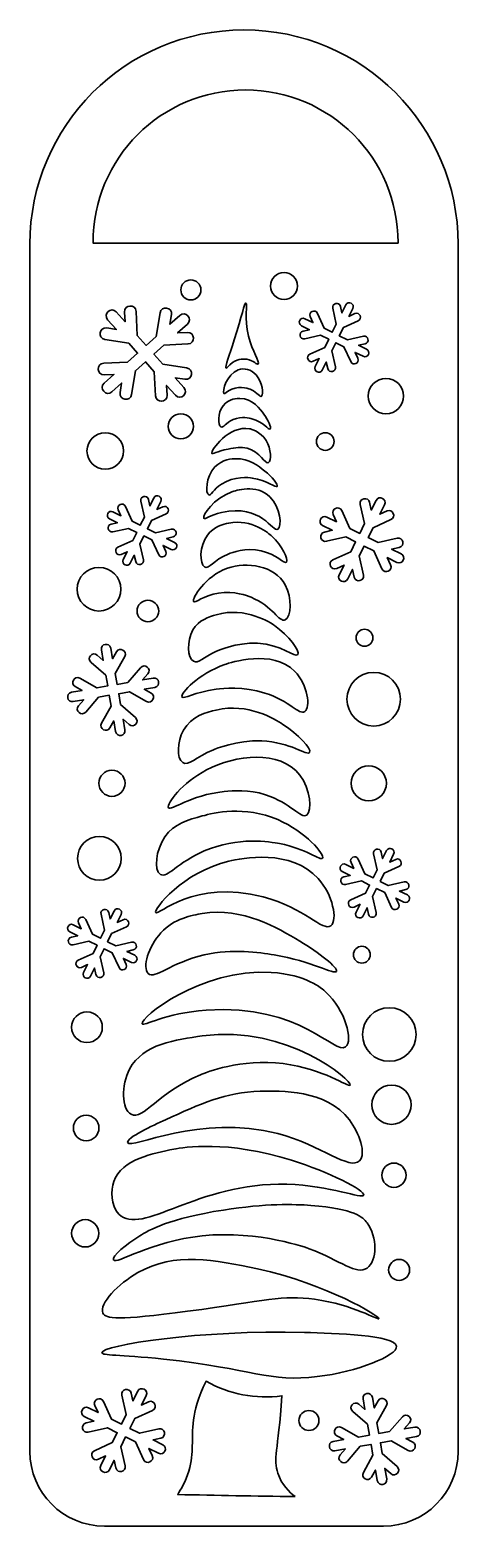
# Model space of a CAD drawing. Header units: inches. Extents: x 0.07 to 0.93, y -3 to 0.
import ezdxf

# ---------------------------------------------------------------- set-up
doc = ezdxf.new("R2010")
doc.units = ezdxf.units.IN
doc.header["$MEASUREMENT"] = 0
doc.layers.add('7 Christmas Keychain', color=7, linetype='Continuous', lineweight=0)

msp = doc.modelspace()

# ---------------------------------------------------------------- linework, layer by layer
at = {"layer": '7 Christmas Keychain', "color": 240, "lineweight": 35, "true_color": 0xe6203f}
for points, knots in [([(0.5, 0), (0.5, 0), (0.5, 0), (0.5, 0), (0.2628, 0), (0.0705, -0.1923), (0.0705, -0.4295), (0.0705, -0.4295), (0.0705, -2.8506), (0.0705, -2.8506), (0.0705, -2.9331), (0.1374, -3), (0.2199, -3), (0.2199, -3), (0.7801, -3), (0.7801, -3), (0.8626, -3), (0.9295, -2.9331), (0.9295, -2.8506), (0.9295, -2.8506), (0.9295, -0.4295), (0.9295, -0.4295), (0.9295, -0.1923), (0.7372, 0), (0.5, 0)], [0, 0, 0, 0, 1, 1, 1, 2, 2, 2, 3, 3, 3, 4, 4, 4, 5, 5, 5, 6, 6, 6, 7, 7, 7, 8, 8, 8, 8]), ([(0.8091, -0.4274), (0.8091, -0.4274), (0.1971, -0.4274), (0.1971, -0.4274), (0.1971, -0.427), (0.1971, -0.4267), (0.1971, -0.4263), (0.1971, -0.2573), (0.3341, -0.1203), (0.5031, -0.1203), (0.6721, -0.1203), (0.8091, -0.2573), (0.8091, -0.4263), (0.8091, -0.4267), (0.8091, -0.427), (0.8091, -0.4274)], [0, 0, 0, 0, 1, 1, 1, 2, 2, 2, 3, 3, 3, 4, 4, 4, 5, 5, 5, 5])]:
    msp.add_open_spline(points, degree=3, knots=knots, dxfattribs=at)
at = {"layer": '7 Christmas Keychain', "color": 18, "lineweight": 35, "true_color": 0x000000}
for points, knots in [([(0.3935, -0.5415), (0.4046, -0.5415), (0.4136, -0.5325), (0.4136, -0.5214), (0.4136, -0.5102), (0.4046, -0.5012), (0.3935, -0.5012), (0.3823, -0.5012), (0.3733, -0.5102), (0.3733, -0.5214), (0.3733, -0.5325), (0.3823, -0.5415), (0.3935, -0.5415)], [0, 0, 0, 0, 1, 1, 1, 2, 2, 2, 3, 3, 3, 4, 4, 4, 4]), ([(0.5803, -0.5406), (0.5952, -0.5406), (0.6073, -0.5285), (0.6073, -0.5135), (0.6073, -0.4986), (0.5952, -0.4864), (0.5803, -0.4864), (0.5653, -0.4864), (0.5532, -0.4986), (0.5532, -0.5135), (0.5532, -0.5285), (0.5653, -0.5406), (0.5803, -0.5406)], [0, 0, 0, 0, 1, 1, 1, 2, 2, 2, 3, 3, 3, 4, 4, 4, 4]), ([(0.2185, -0.6684), (0.2031, -0.6692), (0.2043, -0.6924), (0.2196, -0.6917), (0.2196, -0.6917), (0.2391, -0.6907), (0.2391, -0.6907), (0.2391, -0.6907), (0.2195, -0.7083), (0.2195, -0.7083), (0.2081, -0.7186), (0.2236, -0.7359), (0.2351, -0.7256), (0.2351, -0.7256), (0.2546, -0.708), (0.2546, -0.708), (0.2546, -0.708), (0.2516, -0.7273), (0.2516, -0.7273), (0.2491, -0.7424), (0.2721, -0.7461), (0.2746, -0.7309), (0.2746, -0.7309), (0.2821, -0.6834), (0.2821, -0.6834), (0.2821, -0.6834), (0.3021, -0.6655), (0.3021, -0.6655), (0.3021, -0.6655), (0.3201, -0.6855), (0.3201, -0.6855), (0.3201, -0.6855), (0.3224, -0.7336), (0.3224, -0.7336), (0.3232, -0.7489), (0.3464, -0.7477), (0.3457, -0.7324), (0.3457, -0.7324), (0.3447, -0.7129), (0.3447, -0.7129), (0.3447, -0.7129), (0.3623, -0.7325), (0.3623, -0.7325), (0.3725, -0.744), (0.3899, -0.7285), (0.3796, -0.717), (0.3796, -0.717), (0.362, -0.6974), (0.362, -0.6974), (0.362, -0.6974), (0.3813, -0.7005), (0.3813, -0.7005), (0.3964, -0.7029), (0.4001, -0.68), (0.3849, -0.6775), (0.3849, -0.6775), (0.3374, -0.67), (0.3374, -0.67), (0.3374, -0.67), (0.3194, -0.6499), (0.3194, -0.6499), (0.3194, -0.6499), (0.3395, -0.632), (0.3395, -0.632), (0.3395, -0.632), (0.3875, -0.6297), (0.3875, -0.6297), (0.4029, -0.6289), (0.4017, -0.6056), (0.3864, -0.6064), (0.3864, -0.6064), (0.3669, -0.6074), (0.3669, -0.6074), (0.3669, -0.6074), (0.3865, -0.5898), (0.3865, -0.5898), (0.398, -0.5795), (0.3825, -0.5622), (0.371, -0.5725), (0.371, -0.5725), (0.3514, -0.59), (0.3514, -0.59), (0.3514, -0.59), (0.3545, -0.5708), (0.3545, -0.5708), (0.3569, -0.5557), (0.3339, -0.552), (0.3315, -0.5671), (0.3315, -0.5671), (0.3239, -0.6147), (0.3239, -0.6147), (0.3239, -0.6147), (0.3039, -0.6326), (0.3039, -0.6326), (0.3039, -0.6326), (0.286, -0.6126), (0.286, -0.6126), (0.286, -0.6126), (0.2836, -0.5645), (0.2836, -0.5645), (0.2828, -0.5492), (0.2596, -0.5504), (0.2604, -0.5657), (0.2604, -0.5657), (0.2613, -0.5851), (0.2613, -0.5851), (0.2613, -0.5851), (0.2438, -0.5656), (0.2438, -0.5656), (0.2335, -0.5541), (0.2162, -0.5696), (0.2265, -0.5811), (0.2265, -0.5811), (0.244, -0.6007), (0.244, -0.6007), (0.244, -0.6007), (0.2248, -0.5976), (0.2248, -0.5976), (0.2096, -0.5952), (0.2059, -0.6181), (0.2211, -0.6206), (0.2211, -0.6206), (0.2687, -0.6281), (0.2687, -0.6281), (0.2687, -0.6281), (0.2866, -0.6482), (0.2866, -0.6482), (0.2866, -0.6482), (0.2666, -0.6661), (0.2666, -0.6661), (0.2666, -0.6661), (0.2185, -0.6684), (0.2185, -0.6684)], [0, 0, 0, 0, 1, 1, 1, 2, 2, 2, 3, 3, 3, 4, 4, 4, 5, 5, 5, 6, 6, 6, 7, 7, 7, 8, 8, 8, 9, 9, 9, 10, 10, 10, 11, 11, 11, 12, 12, 12, 13, 13, 13, 14, 14, 14, 15, 15, 15, 16, 16, 16, 17, 17, 17, 18, 18, 18, 19, 19, 19, 20, 20, 20, 21, 21, 21, 22, 22, 22, 23, 23, 23, 24, 24, 24, 25, 25, 25, 26, 26, 26, 27, 27, 27, 28, 28, 28, 29, 29, 29, 30, 30, 30, 31, 31, 31, 32, 32, 32, 33, 33, 33, 34, 34, 34, 35, 35, 35, 36, 36, 36, 37, 37, 37, 38, 38, 38, 39, 39, 39, 40, 40, 40, 41, 41, 41, 42, 42, 42, 43, 43, 43, 44, 44, 44, 44]), ([(0.4768, -0.6669), (0.4891, -0.6583), (0.502, -0.6598), (0.5055, -0.6604), (0.5198, -0.6627), (0.526, -0.6725), (0.5284, -0.6697), (0.5321, -0.6655), (0.5168, -0.6453), (0.5091, -0.6142), (0.5, -0.5772), (0.5077, -0.5487), (0.504, -0.5478), (0.5004, -0.5469), (0.4959, -0.5734), (0.4804, -0.6216), (0.471, -0.6512), (0.4615, -0.6761), (0.4644, -0.6782), (0.4658, -0.6793), (0.4685, -0.6726), (0.4768, -0.6669)], [0, 0, 0, 0, 1, 1, 1, 2, 2, 2, 3, 3, 3, 4, 4, 4, 5, 5, 5, 6, 6, 6, 7, 7, 7, 7]), ([(0.6153, -0.5931), (0.6153, -0.5931), (0.6313, -0.6011), (0.6313, -0.6011), (0.6313, -0.6011), (0.6184, -0.6039), (0.6184, -0.6039), (0.6083, -0.6062), (0.6117, -0.6216), (0.6219, -0.6194), (0.6219, -0.6194), (0.6537, -0.6122), (0.6537, -0.6122), (0.6537, -0.6122), (0.67, -0.6203), (0.67, -0.6203), (0.67, -0.6203), (0.662, -0.6366), (0.662, -0.6366), (0.662, -0.6366), (0.6323, -0.6501), (0.6323, -0.6501), (0.6228, -0.6545), (0.6294, -0.6688), (0.6388, -0.6645), (0.6388, -0.6645), (0.6508, -0.659), (0.6508, -0.659), (0.6508, -0.659), (0.6429, -0.675), (0.6429, -0.675), (0.6383, -0.6843), (0.6524, -0.6913), (0.657, -0.682), (0.657, -0.682), (0.665, -0.666), (0.665, -0.666), (0.665, -0.666), (0.6679, -0.6789), (0.6679, -0.6789), (0.6701, -0.689), (0.6855, -0.6856), (0.6833, -0.6754), (0.6833, -0.6754), (0.6761, -0.6436), (0.6761, -0.6436), (0.6761, -0.6436), (0.6842, -0.6273), (0.6842, -0.6273), (0.6842, -0.6273), (0.7005, -0.6354), (0.7005, -0.6354), (0.7005, -0.6354), (0.7141, -0.6651), (0.7141, -0.6651), (0.7184, -0.6745), (0.7327, -0.668), (0.7284, -0.6585), (0.7284, -0.6585), (0.7229, -0.6465), (0.7229, -0.6465), (0.7229, -0.6465), (0.7389, -0.6544), (0.7389, -0.6544), (0.7482, -0.6591), (0.7553, -0.6449), (0.7459, -0.6403), (0.7459, -0.6403), (0.7299, -0.6324), (0.7299, -0.6324), (0.7299, -0.6324), (0.7428, -0.6295), (0.7428, -0.6295), (0.753, -0.6272), (0.7495, -0.6118), (0.7394, -0.6141), (0.7394, -0.6141), (0.7075, -0.6212), (0.7075, -0.6212), (0.7075, -0.6212), (0.6912, -0.6131), (0.6912, -0.6131), (0.6912, -0.6131), (0.6993, -0.5968), (0.6993, -0.5968), (0.6993, -0.5968), (0.729, -0.5833), (0.729, -0.5833), (0.7385, -0.5789), (0.7319, -0.5646), (0.7224, -0.5689), (0.7224, -0.5689), (0.7104, -0.5744), (0.7104, -0.5744), (0.7104, -0.5744), (0.7183, -0.5584), (0.7183, -0.5584), (0.723, -0.5491), (0.7088, -0.5421), (0.7042, -0.5514), (0.7042, -0.5514), (0.6963, -0.5674), (0.6963, -0.5674), (0.6963, -0.5674), (0.6934, -0.5545), (0.6934, -0.5545), (0.6911, -0.5444), (0.6757, -0.5478), (0.678, -0.558), (0.678, -0.558), (0.6852, -0.5898), (0.6852, -0.5898), (0.6852, -0.5898), (0.6771, -0.6061), (0.6771, -0.6061), (0.6771, -0.6061), (0.6607, -0.598), (0.6607, -0.598), (0.6607, -0.598), (0.6472, -0.5684), (0.6472, -0.5684), (0.6428, -0.5589), (0.6285, -0.5655), (0.6328, -0.5749), (0.6328, -0.5749), (0.6383, -0.5869), (0.6383, -0.5869), (0.6383, -0.5869), (0.6223, -0.579), (0.6223, -0.579), (0.613, -0.5744), (0.606, -0.5885), (0.6153, -0.5931)], [0, 0, 0, 0, 1, 1, 1, 2, 2, 2, 3, 3, 3, 4, 4, 4, 5, 5, 5, 6, 6, 6, 7, 7, 7, 8, 8, 8, 9, 9, 9, 10, 10, 10, 11, 11, 11, 12, 12, 12, 13, 13, 13, 14, 14, 14, 15, 15, 15, 16, 16, 16, 17, 17, 17, 18, 18, 18, 19, 19, 19, 20, 20, 20, 21, 21, 21, 22, 22, 22, 23, 23, 23, 24, 24, 24, 25, 25, 25, 26, 26, 26, 27, 27, 27, 28, 28, 28, 29, 29, 29, 30, 30, 30, 31, 31, 31, 32, 32, 32, 33, 33, 33, 34, 34, 34, 35, 35, 35, 36, 36, 36, 37, 37, 37, 38, 38, 38, 39, 39, 39, 40, 40, 40, 41, 41, 41, 42, 42, 42, 43, 43, 43, 44, 44, 44, 44]), ([(0.4755, -0.7204), (0.4941, -0.7129), (0.5112, -0.7201), (0.514, -0.7213), (0.5278, -0.7274), (0.5321, -0.7368), (0.5353, -0.7343), (0.5399, -0.7305), (0.5368, -0.706), (0.5243, -0.6918), (0.5147, -0.6809), (0.5005, -0.677), (0.4881, -0.6816), (0.4649, -0.6902), (0.4561, -0.7251), (0.4595, -0.729), (0.4612, -0.7308), (0.4649, -0.7247), (0.4755, -0.7204)], [0, 0, 0, 0, 1, 1, 1, 2, 2, 2, 3, 3, 3, 4, 4, 4, 5, 5, 5, 6, 6, 6, 6]), ([(0.7847, -0.7697), (0.8043, -0.7697), (0.8201, -0.7538), (0.8201, -0.7342), (0.8201, -0.7146), (0.8043, -0.6987), (0.7847, -0.6987), (0.7651, -0.6987), (0.7492, -0.7146), (0.7492, -0.7342), (0.7492, -0.7538), (0.7651, -0.7697), (0.7847, -0.7697)], [0, 0, 0, 0, 1, 1, 1, 2, 2, 2, 3, 3, 3, 4, 4, 4, 4]), ([(0.4535, -0.796), (0.4582, -0.7987), (0.4628, -0.7878), (0.4786, -0.7813), (0.4956, -0.7744), (0.5115, -0.7783), (0.5158, -0.7795), (0.5384, -0.7854), (0.5495, -0.8032), (0.5526, -0.8002), (0.5553, -0.7975), (0.5485, -0.7822), (0.5398, -0.7702), (0.5332, -0.7613), (0.5171, -0.7392), (0.4918, -0.7389), (0.4876, -0.7388), (0.4694, -0.7385), (0.4581, -0.7535), (0.4469, -0.7685), (0.4471, -0.7925), (0.4535, -0.796)], [0, 0, 0, 0, 1, 1, 1, 2, 2, 2, 3, 3, 3, 4, 4, 4, 5, 5, 5, 6, 6, 6, 7, 7, 7, 7]), ([(0.3985, -0.7949), (0.3985, -0.7809), (0.3872, -0.7697), (0.3733, -0.7697), (0.3594, -0.7697), (0.3481, -0.7809), (0.3481, -0.7949), (0.3481, -0.8088), (0.3594, -0.82), (0.3733, -0.82), (0.3872, -0.82), (0.3985, -0.8088), (0.3985, -0.7949)], [0, 0, 0, 0, 1, 1, 1, 2, 2, 2, 3, 3, 3, 4, 4, 4, 4]), ([(0.2217, -0.881), (0.2419, -0.881), (0.2583, -0.8645), (0.2583, -0.8443), (0.2583, -0.8241), (0.2419, -0.8077), (0.2217, -0.8077), (0.2014, -0.8077), (0.185, -0.8241), (0.185, -0.8443), (0.185, -0.8645), (0.2014, -0.881), (0.2217, -0.881)], [0, 0, 0, 0, 1, 1, 1, 2, 2, 2, 3, 3, 3, 4, 4, 4, 4]), ([(0.4684, -0.8404), (0.4831, -0.8377), (0.4942, -0.8356), (0.5061, -0.8385), (0.5328, -0.8452), (0.5419, -0.8715), (0.5492, -0.8676), (0.5556, -0.864), (0.5546, -0.84), (0.5443, -0.8231), (0.5328, -0.8043), (0.5136, -0.8003), (0.5111, -0.7998), (0.4706, -0.7919), (0.4321, -0.8439), (0.4353, -0.8493), (0.4366, -0.8517), (0.4451, -0.8447), (0.4684, -0.8404)], [0, 0, 0, 0, 1, 1, 1, 2, 2, 2, 3, 3, 3, 4, 4, 4, 5, 5, 5, 6, 6, 6, 6]), ([(0.6806, -0.8253), (0.6806, -0.8156), (0.6727, -0.8077), (0.663, -0.8077), (0.6532, -0.8077), (0.6453, -0.8156), (0.6453, -0.8253), (0.6453, -0.8351), (0.6532, -0.843), (0.663, -0.843), (0.6727, -0.843), (0.6806, -0.8351), (0.6806, -0.8253)], [0, 0, 0, 0, 1, 1, 1, 2, 2, 2, 3, 3, 3, 4, 4, 4, 4]), ([(0.4293, -0.9325), (0.4338, -0.9345), (0.438, -0.9216), (0.4549, -0.9105), (0.4805, -0.8938), (0.5102, -0.8977), (0.5167, -0.8986), (0.5467, -0.9025), (0.5639, -0.9191), (0.5666, -0.9153), (0.5691, -0.9117), (0.5555, -0.8959), (0.5418, -0.8847), (0.5291, -0.8743), (0.5102, -0.859), (0.4835, -0.8598), (0.4769, -0.86), (0.4564, -0.8606), (0.4414, -0.8764), (0.4226, -0.8963), (0.4226, -0.9296), (0.4293, -0.9325)], [0, 0, 0, 0, 1, 1, 1, 2, 2, 2, 3, 3, 3, 4, 4, 4, 5, 5, 5, 6, 6, 6, 7, 7, 7, 7]), ([(0.2719, -1.0692), (0.2719, -1.0692), (0.2799, -1.0532), (0.2799, -1.0532), (0.2799, -1.0532), (0.2828, -1.0661), (0.2828, -1.0661), (0.285, -1.0762), (0.3004, -1.0728), (0.2982, -1.0626), (0.2982, -1.0626), (0.291, -1.0308), (0.291, -1.0308), (0.291, -1.0308), (0.2991, -1.0145), (0.2991, -1.0145), (0.2991, -1.0145), (0.3154, -1.0226), (0.3154, -1.0226), (0.3154, -1.0226), (0.329, -1.0523), (0.329, -1.0523), (0.3333, -1.0617), (0.3476, -1.0551), (0.3433, -1.0457), (0.3433, -1.0457), (0.3378, -1.0337), (0.3378, -1.0337), (0.3378, -1.0337), (0.3538, -1.0416), (0.3538, -1.0416), (0.3631, -1.0462), (0.3702, -1.0321), (0.3608, -1.0275), (0.3608, -1.0275), (0.3448, -1.0195), (0.3448, -1.0195), (0.3448, -1.0195), (0.3577, -1.0167), (0.3577, -1.0167), (0.3679, -1.0144), (0.3644, -0.999), (0.3542, -1.0013), (0.3542, -1.0013), (0.3224, -1.0084), (0.3224, -1.0084), (0.3224, -1.0084), (0.3061, -1.0003), (0.3061, -1.0003), (0.3061, -1.0003), (0.3142, -0.984), (0.3142, -0.984), (0.3142, -0.984), (0.3439, -0.9705), (0.3439, -0.9705), (0.3533, -0.9661), (0.3468, -0.9518), (0.3373, -0.9561), (0.3373, -0.9561), (0.3253, -0.9616), (0.3253, -0.9616), (0.3253, -0.9616), (0.3332, -0.9456), (0.3332, -0.9456), (0.3379, -0.9363), (0.3237, -0.9293), (0.3191, -0.9386), (0.3191, -0.9386), (0.3112, -0.9546), (0.3112, -0.9546), (0.3112, -0.9546), (0.3083, -0.9417), (0.3083, -0.9417), (0.306, -0.9316), (0.2906, -0.935), (0.2929, -0.9452), (0.2929, -0.9452), (0.3001, -0.977), (0.3001, -0.977), (0.3001, -0.977), (0.292, -0.9933), (0.292, -0.9933), (0.292, -0.9933), (0.2756, -0.9852), (0.2756, -0.9852), (0.2756, -0.9852), (0.2621, -0.9555), (0.2621, -0.9555), (0.2577, -0.9461), (0.2434, -0.9526), (0.2477, -0.9621), (0.2477, -0.9621), (0.2532, -0.9741), (0.2532, -0.9741), (0.2532, -0.9741), (0.2372, -0.9662), (0.2372, -0.9662), (0.2279, -0.9616), (0.2209, -0.9757), (0.2302, -0.9803), (0.2302, -0.9803), (0.2462, -0.9882), (0.2462, -0.9882), (0.2462, -0.9882), (0.2333, -0.9911), (0.2333, -0.9911), (0.2232, -0.9934), (0.2266, -1.0088), (0.2368, -1.0065), (0.2368, -1.0065), (0.2686, -0.9994), (0.2686, -0.9994), (0.2686, -0.9994), (0.285, -1.0075), (0.285, -1.0075), (0.285, -1.0075), (0.2769, -1.0238), (0.2769, -1.0238), (0.2769, -1.0238), (0.2472, -1.0373), (0.2472, -1.0373), (0.2377, -1.0417), (0.2443, -1.056), (0.2537, -1.0517), (0.2537, -1.0517), (0.2657, -1.0462), (0.2657, -1.0462), (0.2657, -1.0462), (0.2578, -1.0622), (0.2578, -1.0622), (0.2532, -1.0715), (0.2673, -1.0785), (0.2719, -1.0692)], [0, 0, 0, 0, 1, 1, 1, 2, 2, 2, 3, 3, 3, 4, 4, 4, 5, 5, 5, 6, 6, 6, 7, 7, 7, 8, 8, 8, 9, 9, 9, 10, 10, 10, 11, 11, 11, 12, 12, 12, 13, 13, 13, 14, 14, 14, 15, 15, 15, 16, 16, 16, 17, 17, 17, 18, 18, 18, 19, 19, 19, 20, 20, 20, 21, 21, 21, 22, 22, 22, 23, 23, 23, 24, 24, 24, 25, 25, 25, 26, 26, 26, 27, 27, 27, 28, 28, 28, 29, 29, 29, 30, 30, 30, 31, 31, 31, 32, 32, 32, 33, 33, 33, 34, 34, 34, 35, 35, 35, 36, 36, 36, 37, 37, 37, 38, 38, 38, 39, 39, 39, 40, 40, 40, 41, 41, 41, 42, 42, 42, 43, 43, 43, 44, 44, 44, 44]), ([(0.4547, -0.9678), (0.5363, -0.949), (0.5565, -1.0087), (0.5681, -1.001), (0.5766, -0.9953), (0.573, -0.9575), (0.552, -0.9364), (0.5247, -0.909), (0.4821, -0.924), (0.4758, -0.9262), (0.4395, -0.939), (0.4161, -0.9741), (0.4194, -0.9791), (0.4214, -0.9821), (0.4318, -0.9731), (0.4547, -0.9678)], [0, 0, 0, 0, 1, 1, 1, 2, 2, 2, 3, 3, 3, 4, 4, 4, 5, 5, 5, 5]), ([(0.8152, -1.0507), (0.8152, -1.0507), (0.7959, -1.0411), (0.7959, -1.0411), (0.7959, -1.0411), (0.8115, -1.0376), (0.8115, -1.0376), (0.8237, -1.0349), (0.8196, -1.0163), (0.8073, -1.019), (0.8073, -1.019), (0.7689, -1.0277), (0.7689, -1.0277), (0.7689, -1.0277), (0.7492, -1.0179), (0.7492, -1.0179), (0.7492, -1.0179), (0.759, -0.9982), (0.759, -0.9982), (0.759, -0.9982), (0.7948, -0.9819), (0.7948, -0.9819), (0.8062, -0.9767), (0.7983, -0.9594), (0.7869, -0.9646), (0.7869, -0.9646), (0.7724, -0.9712), (0.7724, -0.9712), (0.7724, -0.9712), (0.782, -0.952), (0.782, -0.952), (0.7875, -0.9407), (0.7705, -0.9322), (0.7649, -0.9435), (0.7649, -0.9435), (0.7554, -0.9628), (0.7554, -0.9628), (0.7554, -0.9628), (0.7519, -0.9472), (0.7519, -0.9472), (0.7491, -0.935), (0.7306, -0.9391), (0.7333, -0.9514), (0.7333, -0.9514), (0.742, -0.9898), (0.742, -0.9898), (0.742, -0.9898), (0.7322, -1.0095), (0.7322, -1.0095), (0.7322, -1.0095), (0.7125, -0.9997), (0.7125, -0.9997), (0.7125, -0.9997), (0.6962, -0.9639), (0.6962, -0.9639), (0.6909, -0.9525), (0.6737, -0.9604), (0.6789, -0.9718), (0.6789, -0.9718), (0.6855, -0.9863), (0.6855, -0.9863), (0.6855, -0.9863), (0.6662, -0.9768), (0.6662, -0.9768), (0.655, -0.9712), (0.6465, -0.9882), (0.6578, -0.9938), (0.6578, -0.9938), (0.6771, -1.0033), (0.6771, -1.0033), (0.6771, -1.0033), (0.6615, -1.0068), (0.6615, -1.0068), (0.6493, -1.0096), (0.6534, -1.0281), (0.6657, -1.0254), (0.6657, -1.0254), (0.7041, -1.0167), (0.7041, -1.0167), (0.7041, -1.0167), (0.7238, -1.0265), (0.7238, -1.0265), (0.7238, -1.0265), (0.714, -1.0462), (0.714, -1.0462), (0.714, -1.0462), (0.6782, -1.0625), (0.6782, -1.0625), (0.6668, -1.0678), (0.6747, -1.085), (0.6861, -1.0798), (0.6861, -1.0798), (0.7006, -1.0732), (0.7006, -1.0732), (0.7006, -1.0732), (0.691, -1.0925), (0.691, -1.0925), (0.6854, -1.1037), (0.7025, -1.1122), (0.7081, -1.1009), (0.7081, -1.1009), (0.7176, -1.0817), (0.7176, -1.0817), (0.7176, -1.0817), (0.7211, -1.0972), (0.7211, -1.0972), (0.7239, -1.1094), (0.7424, -1.1053), (0.7397, -1.093), (0.7397, -1.093), (0.731, -1.0546), (0.731, -1.0546), (0.731, -1.0546), (0.7408, -1.035), (0.7408, -1.035), (0.7408, -1.035), (0.7605, -1.0447), (0.7605, -1.0447), (0.7605, -1.0447), (0.7768, -1.0805), (0.7768, -1.0805), (0.7821, -1.0919), (0.7993, -1.084), (0.7941, -1.0726), (0.7941, -1.0726), (0.7875, -1.0581), (0.7875, -1.0581), (0.7875, -1.0581), (0.8067, -1.0677), (0.8067, -1.0677), (0.818, -1.0733), (0.8265, -1.0562), (0.8152, -1.0507)], [0, 0, 0, 0, 1, 1, 1, 2, 2, 2, 3, 3, 3, 4, 4, 4, 5, 5, 5, 6, 6, 6, 7, 7, 7, 8, 8, 8, 9, 9, 9, 10, 10, 10, 11, 11, 11, 12, 12, 12, 13, 13, 13, 14, 14, 14, 15, 15, 15, 16, 16, 16, 17, 17, 17, 18, 18, 18, 19, 19, 19, 20, 20, 20, 21, 21, 21, 22, 22, 22, 23, 23, 23, 24, 24, 24, 25, 25, 25, 26, 26, 26, 27, 27, 27, 28, 28, 28, 29, 29, 29, 30, 30, 30, 31, 31, 31, 32, 32, 32, 33, 33, 33, 34, 34, 34, 35, 35, 35, 36, 36, 36, 37, 37, 37, 38, 38, 38, 39, 39, 39, 40, 40, 40, 41, 41, 41, 42, 42, 42, 43, 43, 43, 44, 44, 44, 44]), ([(0.421, -1.0768), (0.4297, -1.0817), (0.4385, -1.0631), (0.4684, -1.0509), (0.4758, -1.0479), (0.5032, -1.0376), (0.5342, -1.0444), (0.5655, -1.0513), (0.5809, -1.0716), (0.5852, -1.0669), (0.5898, -1.062), (0.5765, -1.0341), (0.5555, -1.0149), (0.5515, -1.0112), (0.5155, -0.9793), (0.4693, -0.989), (0.4586, -0.9913), (0.4395, -0.9953), (0.4266, -1.013), (0.4104, -1.0354), (0.4103, -1.0707), (0.421, -1.0768)], [0, 0, 0, 0, 1, 1, 1, 2, 2, 2, 3, 3, 3, 4, 4, 4, 5, 5, 5, 6, 6, 6, 7, 7, 7, 7]), ([(0.2091, -1.1652), (0.2333, -1.1652), (0.2529, -1.1456), (0.2529, -1.1214), (0.2529, -1.0972), (0.2333, -1.0776), (0.2091, -1.0776), (0.1849, -1.0776), (0.1653, -1.0972), (0.1653, -1.1214), (0.1653, -1.1456), (0.1849, -1.1652), (0.2091, -1.1652)], [0, 0, 0, 0, 1, 1, 1, 2, 2, 2, 3, 3, 3, 4, 4, 4, 4]), ([(0.4488, -1.1293), (0.4806, -1.1245), (0.5066, -1.1346), (0.5141, -1.1376), (0.5578, -1.1553), (0.5704, -1.1889), (0.5828, -1.1829), (0.5947, -1.177), (0.5972, -1.1391), (0.5827, -1.1127), (0.5613, -1.0738), (0.5058, -1.0657), (0.4666, -1.0795), (0.4222, -1.0951), (0.3949, -1.1402), (0.399, -1.1461), (0.4018, -1.15), (0.4176, -1.1341), (0.4488, -1.1293)], [0, 0, 0, 0, 1, 1, 1, 2, 2, 2, 3, 3, 3, 4, 4, 4, 5, 5, 5, 6, 6, 6, 6]), ([(0.3072, -1.1868), (0.3192, -1.1868), (0.3289, -1.1771), (0.3289, -1.1652), (0.3289, -1.1532), (0.3192, -1.1435), (0.3072, -1.1435), (0.2953, -1.1435), (0.2855, -1.1532), (0.2855, -1.1652), (0.2855, -1.1771), (0.2953, -1.1868), (0.3072, -1.1868)], [0, 0, 0, 0, 1, 1, 1, 2, 2, 2, 3, 3, 3, 4, 4, 4, 4]), ([(0.5609, -1.1939), (0.5546, -1.1896), (0.5035, -1.1554), (0.4443, -1.1727), (0.4298, -1.1769), (0.4093, -1.1829), (0.3976, -1.2032), (0.3848, -1.2255), (0.3863, -1.2589), (0.3988, -1.266), (0.4083, -1.2713), (0.418, -1.2581), (0.4451, -1.2456), (0.4451, -1.2456), (0.484, -1.2278), (0.5272, -1.2299), (0.5757, -1.2324), (0.6029, -1.2595), (0.6078, -1.2524), (0.6126, -1.2454), (0.5902, -1.2143), (0.5609, -1.1939)], [0, 0, 0, 0, 1, 1, 1, 2, 2, 2, 3, 3, 3, 4, 4, 4, 5, 5, 5, 6, 6, 6, 7, 7, 7, 7]), ([(0.1573, -1.3469), (0.1573, -1.3469), (0.1785, -1.3432), (0.1785, -1.3432), (0.1785, -1.3432), (0.168, -1.3552), (0.168, -1.3552), (0.1598, -1.3647), (0.1741, -1.3772), (0.1824, -1.3677), (0.1824, -1.3677), (0.2082, -1.338), (0.2082, -1.338), (0.2082, -1.338), (0.2298, -1.3342), (0.2298, -1.3342), (0.2298, -1.3342), (0.2336, -1.3559), (0.2336, -1.3559), (0.2336, -1.3559), (0.2144, -1.3902), (0.2144, -1.3902), (0.2083, -1.4012), (0.225, -1.4105), (0.2311, -1.3995), (0.2311, -1.3995), (0.2388, -1.3856), (0.2388, -1.3856), (0.2388, -1.3856), (0.2425, -1.4068), (0.2425, -1.4068), (0.2447, -1.4192), (0.2634, -1.4159), (0.2612, -1.4035), (0.2612, -1.4035), (0.2575, -1.3823), (0.2575, -1.3823), (0.2575, -1.3823), (0.2696, -1.3928), (0.2696, -1.3928), (0.279, -1.401), (0.2915, -1.3867), (0.2821, -1.3784), (0.2821, -1.3784), (0.2524, -1.3526), (0.2524, -1.3526), (0.2524, -1.3526), (0.2486, -1.331), (0.2486, -1.331), (0.2486, -1.331), (0.2702, -1.3272), (0.2702, -1.3272), (0.2702, -1.3272), (0.3046, -1.3464), (0.3046, -1.3464), (0.3156, -1.3525), (0.3248, -1.3358), (0.3138, -1.3297), (0.3138, -1.3297), (0.2999, -1.322), (0.2999, -1.322), (0.2999, -1.322), (0.3211, -1.3183), (0.3211, -1.3183), (0.3335, -1.3161), (0.3302, -1.2974), (0.3178, -1.2996), (0.3178, -1.2996), (0.2966, -1.3033), (0.2966, -1.3033), (0.2966, -1.3033), (0.3071, -1.2912), (0.3071, -1.2912), (0.3153, -1.2818), (0.301, -1.2693), (0.2927, -1.2788), (0.2927, -1.2788), (0.2669, -1.3084), (0.2669, -1.3084), (0.2669, -1.3084), (0.2453, -1.3122), (0.2453, -1.3122), (0.2453, -1.3122), (0.2415, -1.2906), (0.2415, -1.2906), (0.2415, -1.2906), (0.2607, -1.2562), (0.2607, -1.2562), (0.2668, -1.2452), (0.2502, -1.236), (0.2441, -1.247), (0.2441, -1.247), (0.2363, -1.2609), (0.2363, -1.2609), (0.2363, -1.2609), (0.2326, -1.2397), (0.2326, -1.2397), (0.2304, -1.2273), (0.2117, -1.2306), (0.2139, -1.243), (0.2139, -1.243), (0.2176, -1.2642), (0.2176, -1.2642), (0.2176, -1.2642), (0.2056, -1.2537), (0.2056, -1.2537), (0.1961, -1.2455), (0.1836, -1.2598), (0.1931, -1.2681), (0.1931, -1.2681), (0.2228, -1.2939), (0.2228, -1.2939), (0.2228, -1.2939), (0.2266, -1.3155), (0.2266, -1.3155), (0.2266, -1.3155), (0.2049, -1.3193), (0.2049, -1.3193), (0.2049, -1.3193), (0.1706, -1.3001), (0.1706, -1.3001), (0.1596, -1.294), (0.1504, -1.3106), (0.1613, -1.3167), (0.1613, -1.3167), (0.1752, -1.3245), (0.1752, -1.3245), (0.1752, -1.3245), (0.154, -1.3282), (0.154, -1.3282), (0.1416, -1.3304), (0.1449, -1.3491), (0.1573, -1.3469)], [0, 0, 0, 0, 1, 1, 1, 2, 2, 2, 3, 3, 3, 4, 4, 4, 5, 5, 5, 6, 6, 6, 7, 7, 7, 8, 8, 8, 9, 9, 9, 10, 10, 10, 11, 11, 11, 12, 12, 12, 13, 13, 13, 14, 14, 14, 15, 15, 15, 16, 16, 16, 17, 17, 17, 18, 18, 18, 19, 19, 19, 20, 20, 20, 21, 21, 21, 22, 22, 22, 23, 23, 23, 24, 24, 24, 25, 25, 25, 26, 26, 26, 27, 27, 27, 28, 28, 28, 29, 29, 29, 30, 30, 30, 31, 31, 31, 32, 32, 32, 33, 33, 33, 34, 34, 34, 35, 35, 35, 36, 36, 36, 37, 37, 37, 38, 38, 38, 39, 39, 39, 40, 40, 40, 41, 41, 41, 42, 42, 42, 43, 43, 43, 44, 44, 44, 44]), ([(0.7585, -1.2188), (0.7585, -1.2095), (0.7509, -1.2019), (0.7416, -1.2019), (0.7322, -1.2019), (0.7247, -1.2095), (0.7247, -1.2188), (0.7247, -1.2281), (0.7322, -1.2357), (0.7416, -1.2357), (0.7509, -1.2357), (0.7585, -1.2281), (0.7585, -1.2188)], [0, 0, 0, 0, 1, 1, 1, 2, 2, 2, 3, 3, 3, 4, 4, 4, 4]), ([(0.4616, -1.2724), (0.4093, -1.2906), (0.3715, -1.3307), (0.3757, -1.3378), (0.3786, -1.3428), (0.4005, -1.3277), (0.4441, -1.3222), (0.4583, -1.3204), (0.4982, -1.3158), (0.5419, -1.3296), (0.5924, -1.3456), (0.6104, -1.3744), (0.6217, -1.3667), (0.6341, -1.3583), (0.6281, -1.313), (0.6019, -1.2862), (0.5571, -1.2405), (0.4723, -1.2687), (0.4616, -1.2724)], [0, 0, 0, 0, 1, 1, 1, 2, 2, 2, 3, 3, 3, 4, 4, 4, 5, 5, 5, 6, 6, 6, 6]), ([(0.7064, -1.342), (0.7064, -1.3717), (0.7305, -1.3958), (0.7602, -1.3958), (0.7899, -1.3958), (0.8139, -1.3717), (0.8139, -1.342), (0.8139, -1.3123), (0.7899, -1.2882), (0.7602, -1.2882), (0.7305, -1.2883), (0.7064, -1.3123), (0.7064, -1.342)], [0, 0, 0, 0, 1, 1, 1, 2, 2, 2, 3, 3, 3, 4, 4, 4, 4]), ([(0.5779, -1.3924), (0.5619, -1.382), (0.5084, -1.3486), (0.4441, -1.3638), (0.4255, -1.3681), (0.3942, -1.3755), (0.3784, -1.4044), (0.3659, -1.4272), (0.3646, -1.4608), (0.3771, -1.4691), (0.3883, -1.4765), (0.4026, -1.4586), (0.4389, -1.4432), (0.4414, -1.4421), (0.4859, -1.4236), (0.5356, -1.4256), (0.593, -1.428), (0.6273, -1.4564), (0.6317, -1.4487), (0.6358, -1.4415), (0.6089, -1.4124), (0.5779, -1.3924)], [0, 0, 0, 0, 1, 1, 1, 2, 2, 2, 3, 3, 3, 4, 4, 4, 5, 5, 5, 6, 6, 6, 7, 7, 7, 7]), ([(0.4247, -1.4838), (0.3765, -1.5091), (0.344, -1.5519), (0.3485, -1.5595), (0.3531, -1.5671), (0.3919, -1.5339), (0.46, -1.5272), (0.4792, -1.5253), (0.5086, -1.5224), (0.5434, -1.5336), (0.5938, -1.55), (0.6142, -1.5829), (0.6258, -1.5742), (0.6373, -1.5658), (0.6334, -1.5221), (0.6118, -1.494), (0.5724, -1.4429), (0.4824, -1.4534), (0.4247, -1.4838)], [0, 0, 0, 0, 1, 1, 1, 2, 2, 2, 3, 3, 3, 4, 4, 4, 5, 5, 5, 6, 6, 6, 6]), ([(0.2351, -1.4843), (0.2206, -1.4843), (0.2088, -1.4961), (0.2088, -1.5106), (0.2088, -1.5251), (0.2206, -1.5368), (0.2351, -1.5368), (0.2496, -1.5368), (0.2613, -1.5251), (0.2613, -1.5106), (0.2613, -1.4961), (0.2496, -1.4843), (0.2351, -1.4843)], [0, 0, 0, 0, 1, 1, 1, 2, 2, 2, 3, 3, 3, 4, 4, 4, 4]), ([(0.7151, -1.5106), (0.7151, -1.53), (0.7308, -1.5458), (0.7503, -1.5458), (0.7698, -1.5458), (0.7856, -1.53), (0.7856, -1.5106), (0.7856, -1.4911), (0.7698, -1.4753), (0.7503, -1.4753), (0.7308, -1.4753), (0.7151, -1.4911), (0.7151, -1.5106)], [0, 0, 0, 0, 1, 1, 1, 2, 2, 2, 3, 3, 3, 4, 4, 4, 4]), ([(0.3323, -1.6932), (0.3463, -1.702), (0.3666, -1.6692), (0.4201, -1.6462), (0.4877, -1.6172), (0.5529, -1.6278), (0.5714, -1.6315), (0.6248, -1.642), (0.6537, -1.6666), (0.6576, -1.6609), (0.6625, -1.6537), (0.6236, -1.6076), (0.5678, -1.5835), (0.5009, -1.5546), (0.4392, -1.57), (0.4164, -1.5761), (0.3879, -1.5836), (0.3597, -1.5916), (0.3414, -1.618), (0.3229, -1.6447), (0.3187, -1.6846), (0.3323, -1.6932)], [0, 0, 0, 0, 1, 1, 1, 2, 2, 2, 3, 3, 3, 4, 4, 4, 5, 5, 5, 6, 6, 6, 7, 7, 7, 7]), ([(0.21, -1.6173), (0.1858, -1.6173), (0.1662, -1.6369), (0.1662, -1.6611), (0.1662, -1.6853), (0.1858, -1.7049), (0.21, -1.7049), (0.2342, -1.7049), (0.2538, -1.6853), (0.2538, -1.6611), (0.2538, -1.6369), (0.2342, -1.6173), (0.21, -1.6173)], [0, 0, 0, 0, 1, 1, 1, 2, 2, 2, 3, 3, 3, 4, 4, 4, 4]), ([(0.3229, -1.77), (0.3278, -1.777), (0.398, -1.7022), (0.5382, -1.7386), (0.623, -1.7605), (0.6576, -1.8088), (0.6741, -1.7961), (0.6887, -1.7848), (0.6779, -1.7342), (0.649, -1.7016), (0.5951, -1.6411), (0.4939, -1.6609), (0.4699, -1.6666), (0.3762, -1.6887), (0.3185, -1.7638), (0.3229, -1.77)], [0, 0, 0, 0, 1, 1, 1, 2, 2, 2, 3, 3, 3, 4, 4, 4, 5, 5, 5, 5]), ([(0.7731, -1.7075), (0.7731, -1.7075), (0.7812, -1.6911), (0.7812, -1.6911), (0.7812, -1.6911), (0.8108, -1.6776), (0.8108, -1.6776), (0.8203, -1.6732), (0.8137, -1.6589), (0.8043, -1.6632), (0.8043, -1.6632), (0.7923, -1.6687), (0.7923, -1.6687), (0.7923, -1.6687), (0.8002, -1.6528), (0.8002, -1.6528), (0.8048, -1.6434), (0.7907, -1.6364), (0.7861, -1.6457), (0.7861, -1.6457), (0.7781, -1.6617), (0.7781, -1.6617), (0.7781, -1.6617), (0.7752, -1.6488), (0.7752, -1.6488), (0.773, -1.6387), (0.7576, -1.6421), (0.7598, -1.6523), (0.7598, -1.6523), (0.767, -1.6841), (0.767, -1.6841), (0.767, -1.6841), (0.7589, -1.7005), (0.7589, -1.7005), (0.7589, -1.7005), (0.7426, -1.6924), (0.7426, -1.6924), (0.7426, -1.6924), (0.729, -1.6627), (0.729, -1.6627), (0.7247, -1.6532), (0.7104, -1.6598), (0.7147, -1.6692), (0.7147, -1.6692), (0.7202, -1.6813), (0.7202, -1.6813), (0.7202, -1.6813), (0.7042, -1.6733), (0.7042, -1.6733), (0.6949, -1.6687), (0.6879, -1.6828), (0.6972, -1.6875), (0.6972, -1.6875), (0.7132, -1.6954), (0.7132, -1.6954), (0.7132, -1.6954), (0.7003, -1.6983), (0.7003, -1.6983), (0.6902, -1.7006), (0.6936, -1.716), (0.7038, -1.7137), (0.7038, -1.7137), (0.7356, -1.7065), (0.7356, -1.7065), (0.7356, -1.7065), (0.7519, -1.7146), (0.7519, -1.7146), (0.7519, -1.7146), (0.7438, -1.7309), (0.7438, -1.7309), (0.7438, -1.7309), (0.7141, -1.7445), (0.7141, -1.7445), (0.7047, -1.7488), (0.7112, -1.7632), (0.7207, -1.7588), (0.7207, -1.7588), (0.7327, -1.7533), (0.7327, -1.7533), (0.7327, -1.7533), (0.7248, -1.7693), (0.7248, -1.7693), (0.7201, -1.7787), (0.7343, -1.7857), (0.7389, -1.7763), (0.7389, -1.7763), (0.7468, -1.7603), (0.7468, -1.7603), (0.7468, -1.7603), (0.7497, -1.7732), (0.7497, -1.7732), (0.752, -1.7834), (0.7674, -1.78), (0.7651, -1.7698), (0.7651, -1.7698), (0.758, -1.7379), (0.758, -1.7379), (0.758, -1.7379), (0.7661, -1.7216), (0.7661, -1.7216), (0.7661, -1.7216), (0.7824, -1.7297), (0.7824, -1.7297), (0.7824, -1.7297), (0.7959, -1.7594), (0.7959, -1.7594), (0.8003, -1.7689), (0.8146, -1.7623), (0.8103, -1.7528), (0.8103, -1.7528), (0.8048, -1.7408), (0.8048, -1.7408), (0.8048, -1.7408), (0.8208, -1.7487), (0.8208, -1.7487), (0.8301, -1.7534), (0.8371, -1.7393), (0.8278, -1.7346), (0.8278, -1.7346), (0.8118, -1.7267), (0.8118, -1.7267), (0.8118, -1.7267), (0.8247, -1.7238), (0.8247, -1.7238), (0.8348, -1.7215), (0.8314, -1.7061), (0.8212, -1.7084), (0.8212, -1.7084), (0.7894, -1.7156), (0.7894, -1.7156), (0.7894, -1.7156), (0.7731, -1.7075), (0.7731, -1.7075)], [0, 0, 0, 0, 1, 1, 1, 2, 2, 2, 3, 3, 3, 4, 4, 4, 5, 5, 5, 6, 6, 6, 7, 7, 7, 8, 8, 8, 9, 9, 9, 10, 10, 10, 11, 11, 11, 12, 12, 12, 13, 13, 13, 14, 14, 14, 15, 15, 15, 16, 16, 16, 17, 17, 17, 18, 18, 18, 19, 19, 19, 20, 20, 20, 21, 21, 21, 22, 22, 22, 23, 23, 23, 24, 24, 24, 25, 25, 25, 26, 26, 26, 27, 27, 27, 28, 28, 28, 29, 29, 29, 30, 30, 30, 31, 31, 31, 32, 32, 32, 33, 33, 33, 34, 34, 34, 35, 35, 35, 36, 36, 36, 37, 37, 37, 38, 38, 38, 39, 39, 39, 40, 40, 40, 41, 41, 41, 42, 42, 42, 43, 43, 43, 44, 44, 44, 44]), ([(0.1571, -1.8346), (0.1571, -1.8346), (0.189, -1.8274), (0.189, -1.8274), (0.189, -1.8274), (0.2053, -1.8355), (0.2053, -1.8355), (0.2053, -1.8355), (0.1972, -1.8518), (0.1972, -1.8518), (0.1972, -1.8518), (0.1675, -1.8654), (0.1675, -1.8654), (0.158, -1.8697), (0.1646, -1.8841), (0.1741, -1.8797), (0.1741, -1.8797), (0.1861, -1.8742), (0.1861, -1.8742), (0.1861, -1.8742), (0.1781, -1.8902), (0.1781, -1.8902), (0.1735, -1.8996), (0.1876, -1.9066), (0.1923, -1.8972), (0.1923, -1.8972), (0.2002, -1.8813), (0.2002, -1.8813), (0.2002, -1.8813), (0.2031, -1.8941), (0.2031, -1.8941), (0.2054, -1.9043), (0.2208, -1.9009), (0.2185, -1.8907), (0.2185, -1.8907), (0.2113, -1.8588), (0.2113, -1.8588), (0.2113, -1.8588), (0.2194, -1.8425), (0.2194, -1.8425), (0.2194, -1.8425), (0.2357, -1.8506), (0.2357, -1.8506), (0.2357, -1.8506), (0.2493, -1.8803), (0.2493, -1.8803), (0.2536, -1.8898), (0.268, -1.8832), (0.2636, -1.8737), (0.2636, -1.8737), (0.2581, -1.8617), (0.2581, -1.8617), (0.2581, -1.8617), (0.2741, -1.8697), (0.2741, -1.8697), (0.2835, -1.8743), (0.2905, -1.8602), (0.2811, -1.8555), (0.2811, -1.8555), (0.2652, -1.8476), (0.2652, -1.8476), (0.2652, -1.8476), (0.278, -1.8447), (0.278, -1.8447), (0.2882, -1.8424), (0.2848, -1.827), (0.2746, -1.8293), (0.2746, -1.8293), (0.2427, -1.8365), (0.2427, -1.8365), (0.2427, -1.8365), (0.2264, -1.8284), (0.2264, -1.8284), (0.2264, -1.8284), (0.2345, -1.8121), (0.2345, -1.8121), (0.2345, -1.8121), (0.2642, -1.7985), (0.2642, -1.7985), (0.2737, -1.7942), (0.2671, -1.7798), (0.2576, -1.7842), (0.2576, -1.7842), (0.2456, -1.7897), (0.2456, -1.7897), (0.2456, -1.7897), (0.2536, -1.7737), (0.2536, -1.7737), (0.2582, -1.7643), (0.2441, -1.7573), (0.2394, -1.7667), (0.2394, -1.7667), (0.2315, -1.7826), (0.2315, -1.7826), (0.2315, -1.7826), (0.2286, -1.7697), (0.2286, -1.7697), (0.2263, -1.7596), (0.2109, -1.763), (0.2132, -1.7732), (0.2132, -1.7732), (0.2204, -1.805), (0.2204, -1.805), (0.2204, -1.805), (0.2123, -1.8214), (0.2123, -1.8214), (0.2123, -1.8214), (0.196, -1.8133), (0.196, -1.8133), (0.196, -1.8133), (0.1824, -1.7836), (0.1824, -1.7836), (0.1781, -1.7741), (0.1637, -1.7807), (0.1681, -1.7902), (0.1681, -1.7902), (0.1736, -1.8022), (0.1736, -1.8022), (0.1736, -1.8022), (0.1576, -1.7942), (0.1576, -1.7942), (0.1482, -1.7896), (0.1412, -1.8037), (0.1506, -1.8084), (0.1506, -1.8084), (0.1666, -1.8163), (0.1666, -1.8163), (0.1666, -1.8163), (0.1537, -1.8192), (0.1537, -1.8192), (0.1435, -1.8215), (0.1469, -1.8369), (0.1571, -1.8346)], [0, 0, 0, 0, 1, 1, 1, 2, 2, 2, 3, 3, 3, 4, 4, 4, 5, 5, 5, 6, 6, 6, 7, 7, 7, 8, 8, 8, 9, 9, 9, 10, 10, 10, 11, 11, 11, 12, 12, 12, 13, 13, 13, 14, 14, 14, 15, 15, 15, 16, 16, 16, 17, 17, 17, 18, 18, 18, 19, 19, 19, 20, 20, 20, 21, 21, 21, 22, 22, 22, 23, 23, 23, 24, 24, 24, 25, 25, 25, 26, 26, 26, 27, 27, 27, 28, 28, 28, 29, 29, 29, 30, 30, 30, 31, 31, 31, 32, 32, 32, 33, 33, 33, 34, 34, 34, 35, 35, 35, 36, 36, 36, 37, 37, 37, 38, 38, 38, 39, 39, 39, 40, 40, 40, 41, 41, 41, 42, 42, 42, 43, 43, 43, 44, 44, 44, 44]), ([(0.308, -1.8919), (0.3217, -1.9043), (0.3517, -1.8705), (0.4201, -1.8549), (0.4786, -1.8415), (0.5292, -1.8498), (0.5604, -1.8549), (0.636, -1.8672), (0.6813, -1.895), (0.6853, -1.8877), (0.6891, -1.8807), (0.6502, -1.8501), (0.6121, -1.8272), (0.5664, -1.7998), (0.4983, -1.7589), (0.4164, -1.7718), (0.3957, -1.7751), (0.36, -1.7812), (0.3333, -1.8106), (0.3089, -1.8373), (0.295, -1.88), (0.308, -1.8919)], [0, 0, 0, 0, 1, 1, 1, 2, 2, 2, 3, 3, 3, 4, 4, 4, 5, 5, 5, 6, 6, 6, 7, 7, 7, 7]), ([(0.7534, -1.8543), (0.7534, -1.845), (0.7458, -1.8374), (0.7365, -1.8374), (0.7272, -1.8374), (0.7196, -1.845), (0.7196, -1.8543), (0.7196, -1.8636), (0.7272, -1.8712), (0.7365, -1.8712), (0.7458, -1.8712), (0.7534, -1.8636), (0.7534, -1.8543)], [0, 0, 0, 0, 1, 1, 1, 2, 2, 2, 3, 3, 3, 4, 4, 4, 4]), ([(0.2957, -1.9928), (0.2986, -1.999), (0.3408, -1.9712), (0.4238, -1.9656), (0.616, -1.9528), (0.6823, -2.0565), (0.7038, -2.0393), (0.7196, -2.0267), (0.7033, -1.9654), (0.6638, -1.9287), (0.6565, -1.922), (0.6249, -1.8942), (0.5548, -1.8899), (0.4118, -1.8813), (0.2905, -1.9819), (0.2957, -1.9928)], [0, 0, 0, 0, 1, 1, 1, 2, 2, 2, 3, 3, 3, 4, 4, 4, 5, 5, 5, 5]), ([(0.185, -1.9689), (0.168, -1.9689), (0.1542, -1.9827), (0.1542, -1.9998), (0.1542, -2.0168), (0.168, -2.0306), (0.185, -2.0306), (0.202, -2.0306), (0.2158, -2.0168), (0.2158, -1.9998), (0.2158, -1.9827), (0.2021, -1.9689), (0.185, -1.9689)], [0, 0, 0, 0, 1, 1, 1, 2, 2, 2, 3, 3, 3, 4, 4, 4, 4]), ([(0.7915, -1.9606), (0.7618, -1.9606), (0.7377, -1.9847), (0.7377, -2.0144), (0.7377, -2.0441), (0.7618, -2.0681), (0.7915, -2.0681), (0.8212, -2.0681), (0.8453, -2.0441), (0.8453, -2.0144), (0.8453, -1.9847), (0.8212, -1.9606), (0.7915, -1.9606)], [0, 0, 0, 0, 1, 1, 1, 2, 2, 2, 3, 3, 3, 4, 4, 4, 4]), ([(0.2705, -2.0838), (0.2533, -2.1164), (0.2543, -2.1638), (0.2735, -2.1742), (0.2977, -2.1872), (0.3278, -2.1301), (0.4127, -2.0949), (0.4234, -2.0904), (0.4934, -2.0623), (0.5788, -2.0727), (0.6597, -2.0826), (0.7101, -2.1215), (0.7132, -2.1159), (0.7177, -2.1078), (0.589, -1.9944), (0.4164, -2.0173), (0.3643, -2.0242), (0.2972, -2.0332), (0.2705, -2.0838)], [0, 0, 0, 0, 1, 1, 1, 2, 2, 2, 3, 3, 3, 4, 4, 4, 5, 5, 5, 6, 6, 6, 6]), ([(0.5327, -2.1281), (0.4629, -2.1301), (0.4121, -2.1534), (0.3425, -2.1853), (0.3178, -2.1967), (0.2636, -2.2215), (0.2666, -2.231), (0.2715, -2.2464), (0.412, -2.1715), (0.5678, -2.213), (0.656, -2.2366), (0.7119, -2.2876), (0.7317, -2.2676), (0.746, -2.2531), (0.7313, -2.2116), (0.7115, -2.1856), (0.6647, -2.1243), (0.5724, -2.127), (0.5327, -2.1281)], [0, 0, 0, 0, 1, 1, 1, 2, 2, 2, 3, 3, 3, 4, 4, 4, 5, 5, 5, 6, 6, 6, 6]), ([(0.7959, -2.1157), (0.7741, -2.1157), (0.7565, -2.1333), (0.7565, -2.1551), (0.7565, -2.1768), (0.7741, -2.1945), (0.7959, -2.1945), (0.8176, -2.1945), (0.8353, -2.1768), (0.8353, -2.1551), (0.8353, -2.1333), (0.8176, -2.1157), (0.7959, -2.1157)], [0, 0, 0, 0, 1, 1, 1, 2, 2, 2, 3, 3, 3, 4, 4, 4, 4]), ([(0.1833, -2.1761), (0.1691, -2.1761), (0.1577, -2.1876), (0.1577, -2.2017), (0.1577, -2.2159), (0.1691, -2.2274), (0.1833, -2.2274), (0.1975, -2.2274), (0.209, -2.2159), (0.209, -2.2017), (0.209, -2.1876), (0.1975, -2.1761), (0.1833, -2.1761)], [0, 0, 0, 0, 1, 1, 1, 2, 2, 2, 3, 3, 3, 4, 4, 4, 4]), ([(0.2391, -2.309), (0.2334, -2.3265), (0.2315, -2.3572), (0.2491, -2.3747), (0.2947, -2.4199), (0.4051, -2.3098), (0.5862, -2.3146), (0.6744, -2.3169), (0.7371, -2.3454), (0.7401, -2.3364), (0.7434, -2.3266), (0.6697, -2.2899), (0.5955, -2.2666), (0.4652, -2.2256), (0.3793, -2.2405), (0.3591, -2.2444), (0.3199, -2.252), (0.254, -2.2642), (0.2391, -2.309)], [0, 0, 0, 0, 1, 1, 1, 2, 2, 2, 3, 3, 3, 4, 4, 4, 5, 5, 5, 6, 6, 6, 6]), ([(0.8251, -2.2965), (0.8251, -2.283), (0.8142, -2.2721), (0.8007, -2.2721), (0.7873, -2.2721), (0.7764, -2.283), (0.7764, -2.2965), (0.7764, -2.3099), (0.7873, -2.3208), (0.8007, -2.3208), (0.8142, -2.3208), (0.8251, -2.3099), (0.8251, -2.2965)], [0, 0, 0, 0, 1, 1, 1, 2, 2, 2, 3, 3, 3, 4, 4, 4, 4]), ([(0.4588, -2.3663), (0.3498, -2.3833), (0.3086, -2.4067), (0.2908, -2.418), (0.2649, -2.4344), (0.2341, -2.4592), (0.2379, -2.4662), (0.2434, -2.4766), (0.3128, -2.4286), (0.4164, -2.418), (0.5308, -2.4062), (0.6305, -2.4438), (0.6305, -2.4438), (0.6947, -2.468), (0.7254, -2.4975), (0.7468, -2.4826), (0.7676, -2.4681), (0.7678, -2.4202), (0.7468, -2.3917), (0.7393, -2.3814), (0.7216, -2.3634), (0.6342, -2.357), (0.6004, -2.3546), (0.5441, -2.3529), (0.4588, -2.3663)], [0, 0, 0, 0, 1, 1, 1, 2, 2, 2, 3, 3, 3, 4, 4, 4, 5, 5, 5, 6, 6, 6, 7, 7, 7, 8, 8, 8, 8]), ([(0.209, -2.413), (0.209, -2.3979), (0.1967, -2.3856), (0.1816, -2.3856), (0.1665, -2.3856), (0.1542, -2.3979), (0.1542, -2.413), (0.1542, -2.4281), (0.1665, -2.4404), (0.1816, -2.4404), (0.1967, -2.4404), (0.209, -2.4281), (0.209, -2.413)], [0, 0, 0, 0, 1, 1, 1, 2, 2, 2, 3, 3, 3, 4, 4, 4, 4]), ([(0.217, -2.573), (0.2222, -2.5848), (0.2458, -2.588), (0.3868, -2.5693), (0.5465, -2.5482), (0.5763, -2.5361), (0.6416, -2.5453), (0.7208, -2.5566), (0.7689, -2.5874), (0.7704, -2.5842), (0.7724, -2.5794), (0.6679, -2.5148), (0.5271, -2.4844), (0.4416, -2.4659), (0.3608, -2.4497), (0.2871, -2.4918), (0.2482, -2.514), (0.2086, -2.5541), (0.217, -2.573)], [0, 0, 0, 0, 1, 1, 1, 2, 2, 2, 3, 3, 3, 4, 4, 4, 5, 5, 5, 6, 6, 6, 6]), ([(0.8111, -2.5074), (0.8228, -2.5074), (0.8322, -2.498), (0.8322, -2.4863), (0.8322, -2.4747), (0.8228, -2.4653), (0.8111, -2.4653), (0.7995, -2.4653), (0.7901, -2.4747), (0.7901, -2.4863), (0.7901, -2.498), (0.7995, -2.5074), (0.8111, -2.5074)], [0, 0, 0, 0, 1, 1, 1, 2, 2, 2, 3, 3, 3, 4, 4, 4, 4]), ([(0.8059, -2.6395), (0.8034, -2.6169), (0.6824, -2.6135), (0.6213, -2.6118), (0.4128, -2.606), (0.2141, -2.6375), (0.2151, -2.6524), (0.2155, -2.6584), (0.2478, -2.6556), (0.3388, -2.6653), (0.5172, -2.6844), (0.5516, -2.7121), (0.6471, -2.7004), (0.7269, -2.6906), (0.8081, -2.6584), (0.8059, -2.6395)], [0, 0, 0, 0, 1, 1, 1, 2, 2, 2, 3, 3, 3, 4, 4, 4, 5, 5, 5, 5]), ([(0.337, -2.8369), (0.337, -2.8369), (0.3177, -2.8273), (0.3177, -2.8273), (0.3177, -2.8273), (0.3333, -2.8238), (0.3333, -2.8238), (0.3455, -2.8211), (0.3414, -2.8025), (0.3291, -2.8053), (0.3291, -2.8053), (0.2907, -2.8139), (0.2907, -2.8139), (0.2907, -2.8139), (0.271, -2.8042), (0.271, -2.8042), (0.271, -2.8042), (0.2808, -2.7845), (0.2808, -2.7845), (0.2808, -2.7845), (0.3166, -2.7681), (0.3166, -2.7681), (0.328, -2.7629), (0.3201, -2.7456), (0.3087, -2.7508), (0.3087, -2.7508), (0.2942, -2.7575), (0.2942, -2.7575), (0.2942, -2.7575), (0.3038, -2.7382), (0.3038, -2.7382), (0.3094, -2.7269), (0.2923, -2.7185), (0.2867, -2.7297), (0.2867, -2.7297), (0.2772, -2.749), (0.2772, -2.749), (0.2772, -2.749), (0.2737, -2.7335), (0.2737, -2.7335), (0.271, -2.7212), (0.2524, -2.7254), (0.2551, -2.7376), (0.2551, -2.7376), (0.2638, -2.776), (0.2638, -2.776), (0.2638, -2.776), (0.254, -2.7957), (0.254, -2.7957), (0.254, -2.7957), (0.2343, -2.7859), (0.2343, -2.7859), (0.2343, -2.7859), (0.218, -2.7502), (0.218, -2.7502), (0.2128, -2.7387), (0.1955, -2.7467), (0.2007, -2.7581), (0.2007, -2.7581), (0.2073, -2.7725), (0.2073, -2.7725), (0.2073, -2.7725), (0.1881, -2.763), (0.1881, -2.763), (0.1768, -2.7574), (0.1683, -2.7744), (0.1796, -2.78), (0.1796, -2.78), (0.1989, -2.7896), (0.1989, -2.7896), (0.1989, -2.7896), (0.1833, -2.7931), (0.1833, -2.7931), (0.1711, -2.7958), (0.1752, -2.8144), (0.1875, -2.8116), (0.1875, -2.8116), (0.2259, -2.803), (0.2259, -2.803), (0.2259, -2.803), (0.2456, -2.8127), (0.2456, -2.8127), (0.2456, -2.8127), (0.2358, -2.8324), (0.2358, -2.8324), (0.2358, -2.8324), (0.2, -2.8488), (0.2, -2.8488), (0.1886, -2.854), (0.1965, -2.8713), (0.2079, -2.8661), (0.2079, -2.8661), (0.2224, -2.8594), (0.2224, -2.8594), (0.2224, -2.8594), (0.2128, -2.8787), (0.2128, -2.8787), (0.2073, -2.89), (0.2243, -2.8984), (0.2299, -2.8872), (0.2299, -2.8872), (0.2394, -2.8679), (0.2394, -2.8679), (0.2394, -2.8679), (0.2429, -2.8834), (0.2429, -2.8834), (0.2457, -2.8957), (0.2642, -2.8915), (0.2615, -2.8793), (0.2615, -2.8793), (0.2528, -2.8409), (0.2528, -2.8409), (0.2528, -2.8409), (0.2626, -2.8212), (0.2626, -2.8212), (0.2626, -2.8212), (0.2823, -2.831), (0.2823, -2.831), (0.2823, -2.831), (0.2986, -2.8668), (0.2986, -2.8668), (0.3039, -2.8782), (0.3211, -2.8702), (0.3159, -2.8588), (0.3159, -2.8588), (0.3093, -2.8444), (0.3093, -2.8444), (0.3093, -2.8444), (0.3286, -2.8539), (0.3286, -2.8539), (0.3398, -2.8595), (0.3483, -2.8425), (0.337, -2.8369)], [0, 0, 0, 0, 1, 1, 1, 2, 2, 2, 3, 3, 3, 4, 4, 4, 5, 5, 5, 6, 6, 6, 7, 7, 7, 8, 8, 8, 9, 9, 9, 10, 10, 10, 11, 11, 11, 12, 12, 12, 13, 13, 13, 14, 14, 14, 15, 15, 15, 16, 16, 16, 17, 17, 17, 18, 18, 18, 19, 19, 19, 20, 20, 20, 21, 21, 21, 22, 22, 22, 23, 23, 23, 24, 24, 24, 25, 25, 25, 26, 26, 26, 27, 27, 27, 28, 28, 28, 29, 29, 29, 30, 30, 30, 31, 31, 31, 32, 32, 32, 33, 33, 33, 34, 34, 34, 35, 35, 35, 36, 36, 36, 37, 37, 37, 38, 38, 38, 39, 39, 39, 40, 40, 40, 41, 41, 41, 42, 42, 42, 43, 43, 43, 44, 44, 44, 44]), ([(0.6024, -2.9409), (0.5229, -2.9398), (0.4444, -2.9384), (0.367, -2.9368), (0.3734, -2.927), (0.3827, -2.911), (0.3891, -2.8897), (0.401, -2.8506), (0.3932, -2.8275), (0.3988, -2.7872), (0.4014, -2.7689), (0.4074, -2.7418), (0.4238, -2.7097), (0.4705, -2.7357), (0.5235, -2.7458), (0.5761, -2.7388), (0.5681, -2.8518), (0.5583, -2.8653), (0.5678, -2.8939), (0.5754, -2.9169), (0.5912, -2.9322), (0.6024, -2.9409)], [0, 0, 0, 0, 1, 1, 1, 2, 2, 2, 3, 3, 3, 4, 4, 4, 5, 5, 5, 6, 6, 6, 7, 7, 7, 7]), ([(0.8427, -2.8016), (0.8427, -2.8016), (0.8216, -2.8053), (0.8216, -2.8053), (0.8216, -2.8053), (0.832, -2.7933), (0.832, -2.7933), (0.8402, -2.7839), (0.8259, -2.7714), (0.8177, -2.7808), (0.8177, -2.7808), (0.7918, -2.8105), (0.7918, -2.8105), (0.7918, -2.8105), (0.7702, -2.8143), (0.7702, -2.8143), (0.7702, -2.8143), (0.7664, -2.7927), (0.7664, -2.7927), (0.7664, -2.7927), (0.7856, -2.7583), (0.7856, -2.7583), (0.7917, -2.7473), (0.7751, -2.7381), (0.769, -2.749), (0.769, -2.749), (0.7612, -2.763), (0.7612, -2.763), (0.7612, -2.763), (0.7575, -2.7418), (0.7575, -2.7418), (0.7554, -2.7294), (0.7366, -2.7327), (0.7388, -2.745), (0.7388, -2.745), (0.7425, -2.7662), (0.7425, -2.7662), (0.7425, -2.7662), (0.7305, -2.7558), (0.7305, -2.7558), (0.721, -2.7475), (0.7085, -2.7619), (0.718, -2.7701), (0.718, -2.7701), (0.7477, -2.7959), (0.7477, -2.7959), (0.7477, -2.7959), (0.7515, -2.8176), (0.7515, -2.8176), (0.7515, -2.8176), (0.7298, -2.8214), (0.7298, -2.8214), (0.7298, -2.8214), (0.6955, -2.8022), (0.6955, -2.8022), (0.6845, -2.7961), (0.6753, -2.8127), (0.6862, -2.8188), (0.6862, -2.8188), (0.7001, -2.8266), (0.7001, -2.8266), (0.7001, -2.8266), (0.6789, -2.8303), (0.6789, -2.8303), (0.6665, -2.8324), (0.6698, -2.8512), (0.6822, -2.849), (0.6822, -2.849), (0.7034, -2.8453), (0.7034, -2.8453), (0.7034, -2.8453), (0.6929, -2.8573), (0.6929, -2.8573), (0.6847, -2.8668), (0.699, -2.8793), (0.7073, -2.8698), (0.7073, -2.8698), (0.7331, -2.8401), (0.7331, -2.8401), (0.7331, -2.8401), (0.7548, -2.8363), (0.7548, -2.8363), (0.7548, -2.8363), (0.7585, -2.858), (0.7585, -2.858), (0.7585, -2.858), (0.7394, -2.8923), (0.7394, -2.8923), (0.7333, -2.9033), (0.7499, -2.9125), (0.756, -2.9016), (0.756, -2.9016), (0.7637, -2.8877), (0.7637, -2.8877), (0.7637, -2.8877), (0.7674, -2.9089), (0.7674, -2.9089), (0.7696, -2.9213), (0.7883, -2.918), (0.7862, -2.9056), (0.7862, -2.9056), (0.7825, -2.8844), (0.7825, -2.8844), (0.7825, -2.8844), (0.7945, -2.8949), (0.7945, -2.8949), (0.8039, -2.9031), (0.8164, -2.8888), (0.807, -2.8805), (0.807, -2.8805), (0.7773, -2.8547), (0.7773, -2.8547), (0.7773, -2.8547), (0.7735, -2.833), (0.7735, -2.833), (0.7735, -2.833), (0.7951, -2.8293), (0.7951, -2.8293), (0.7951, -2.8293), (0.8295, -2.8484), (0.8295, -2.8484), (0.8405, -2.8545), (0.8497, -2.8379), (0.8388, -2.8318), (0.8388, -2.8318), (0.8248, -2.8241), (0.8248, -2.8241), (0.8248, -2.8241), (0.846, -2.8204), (0.846, -2.8204), (0.8584, -2.8182), (0.8551, -2.7995), (0.8427, -2.8016)], [0, 0, 0, 0, 1, 1, 1, 2, 2, 2, 3, 3, 3, 4, 4, 4, 5, 5, 5, 6, 6, 6, 7, 7, 7, 8, 8, 8, 9, 9, 9, 10, 10, 10, 11, 11, 11, 12, 12, 12, 13, 13, 13, 14, 14, 14, 15, 15, 15, 16, 16, 16, 17, 17, 17, 18, 18, 18, 19, 19, 19, 20, 20, 20, 21, 21, 21, 22, 22, 22, 23, 23, 23, 24, 24, 24, 25, 25, 25, 26, 26, 26, 27, 27, 27, 28, 28, 28, 29, 29, 29, 30, 30, 30, 31, 31, 31, 32, 32, 32, 33, 33, 33, 34, 34, 34, 35, 35, 35, 36, 36, 36, 37, 37, 37, 38, 38, 38, 39, 39, 39, 40, 40, 40, 41, 41, 41, 42, 42, 42, 43, 43, 43, 44, 44, 44, 44]), ([(0.6303, -2.7683), (0.6192, -2.7683), (0.6102, -2.7773), (0.6102, -2.7884), (0.6102, -2.7995), (0.6192, -2.8084), (0.6303, -2.8084), (0.6414, -2.8084), (0.6504, -2.7995), (0.6504, -2.7884), (0.6503, -2.7773), (0.6414, -2.7683), (0.6303, -2.7683)], [0, 0, 0, 0, 1, 1, 1, 2, 2, 2, 3, 3, 3, 4, 4, 4, 4])]:
    msp.add_open_spline(points, degree=3, knots=knots, dxfattribs=at)

doc.saveas('drawing.dxf')
